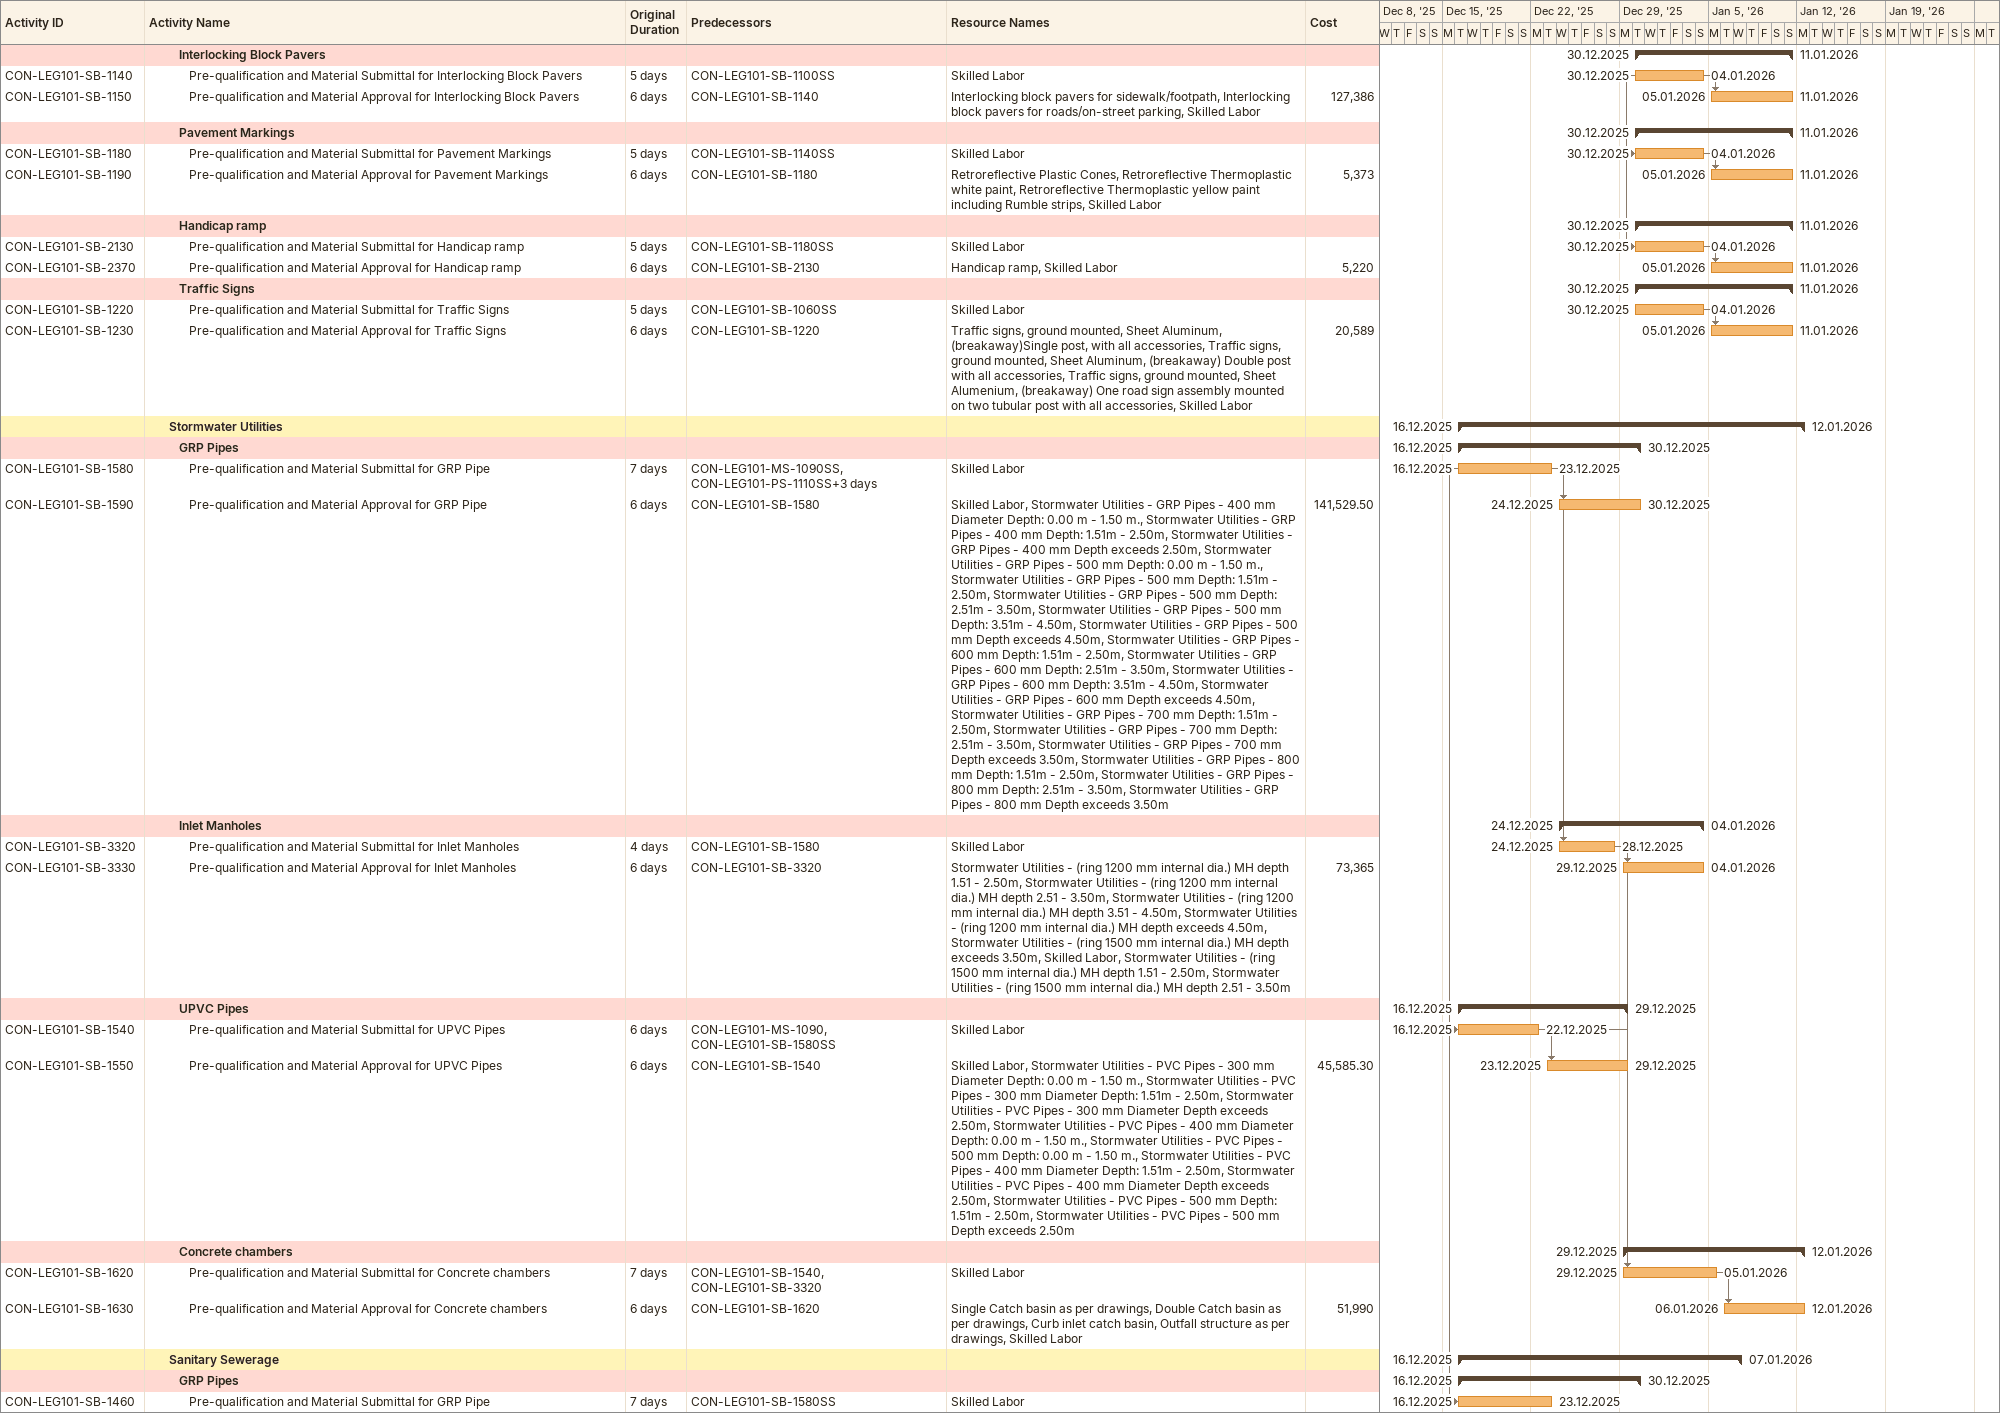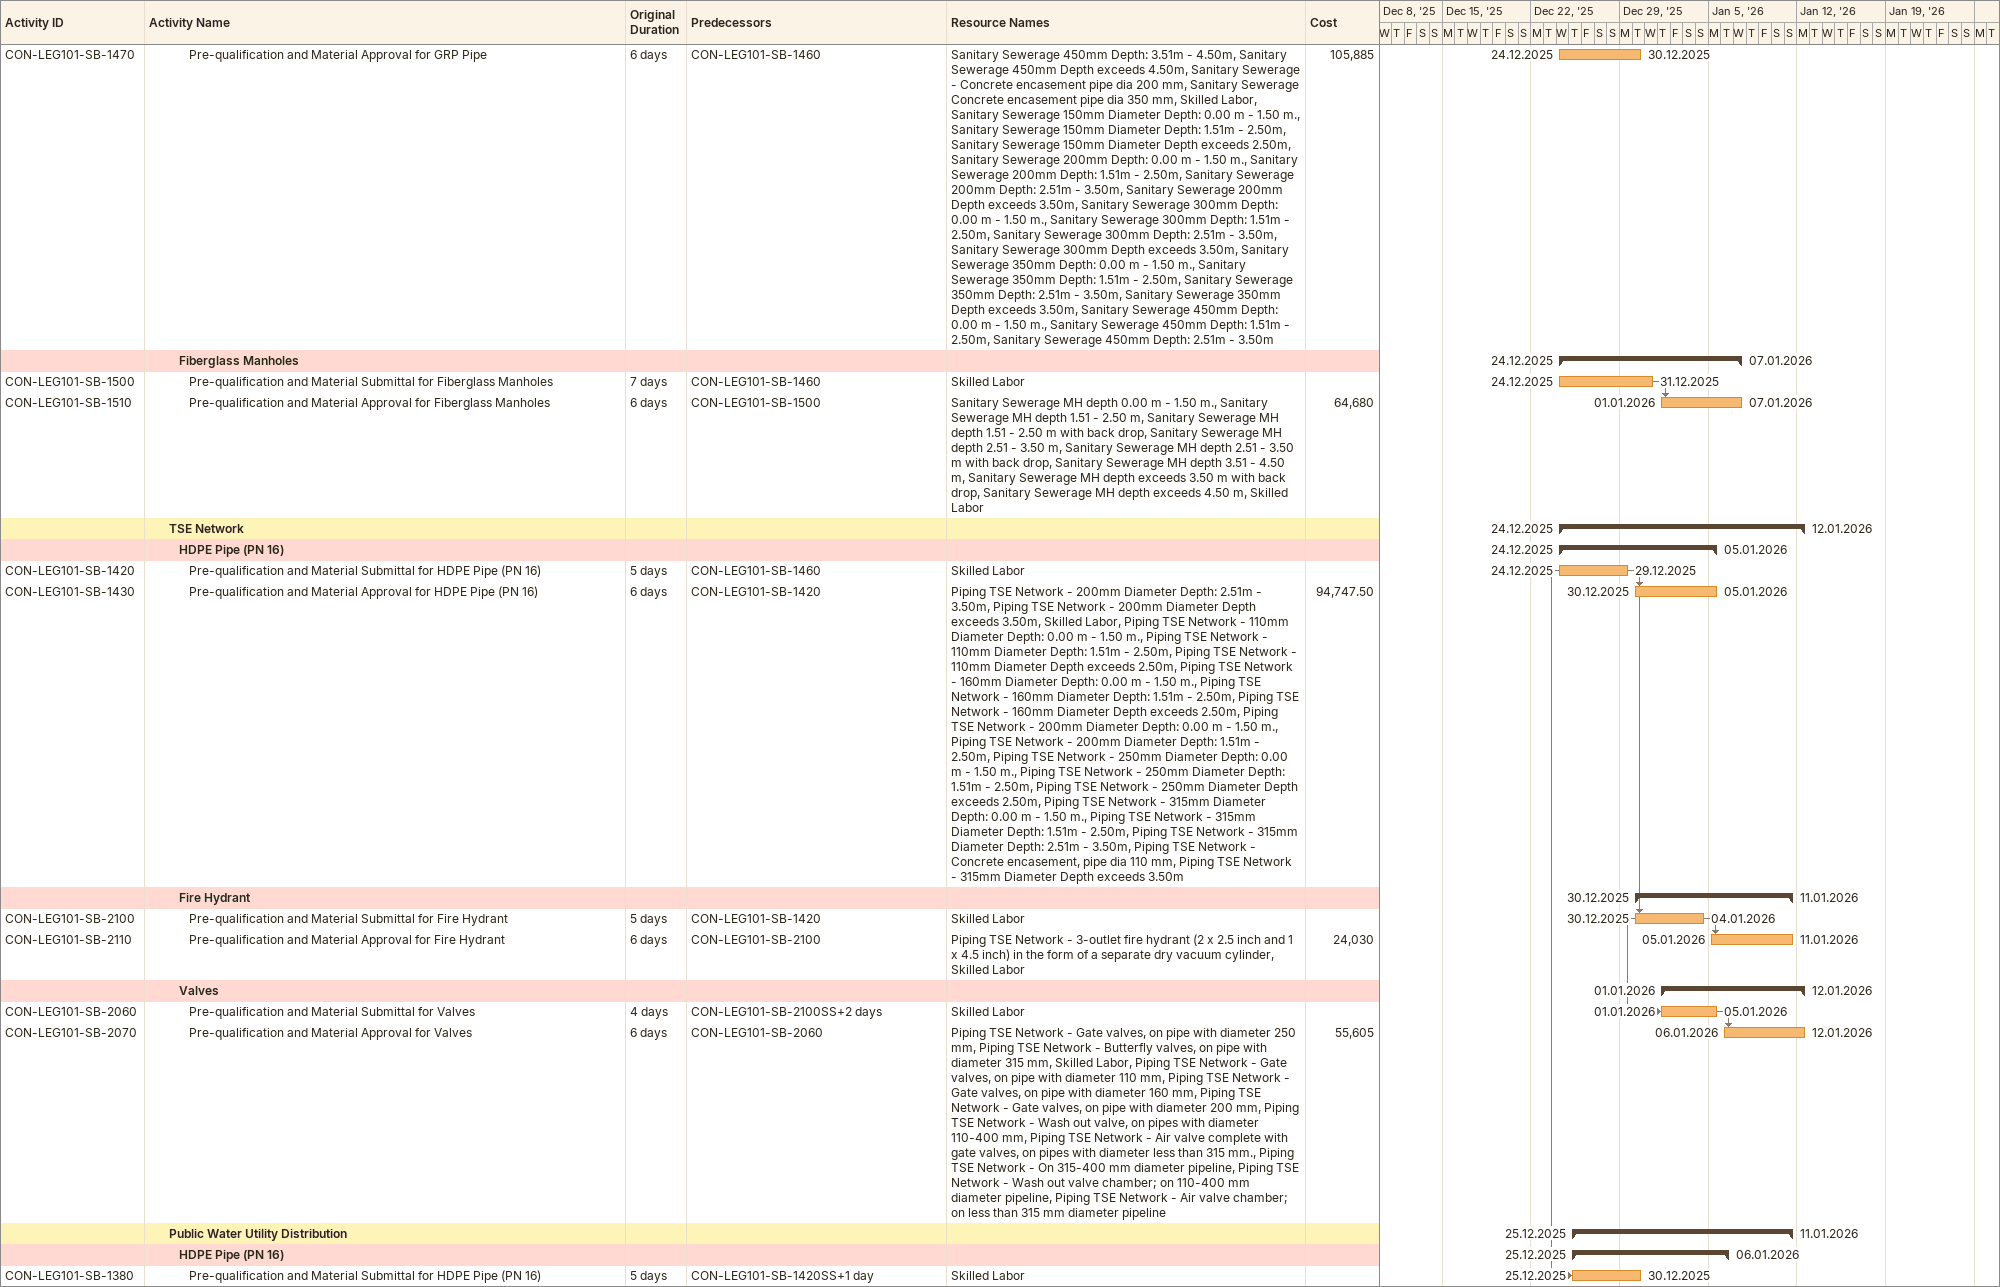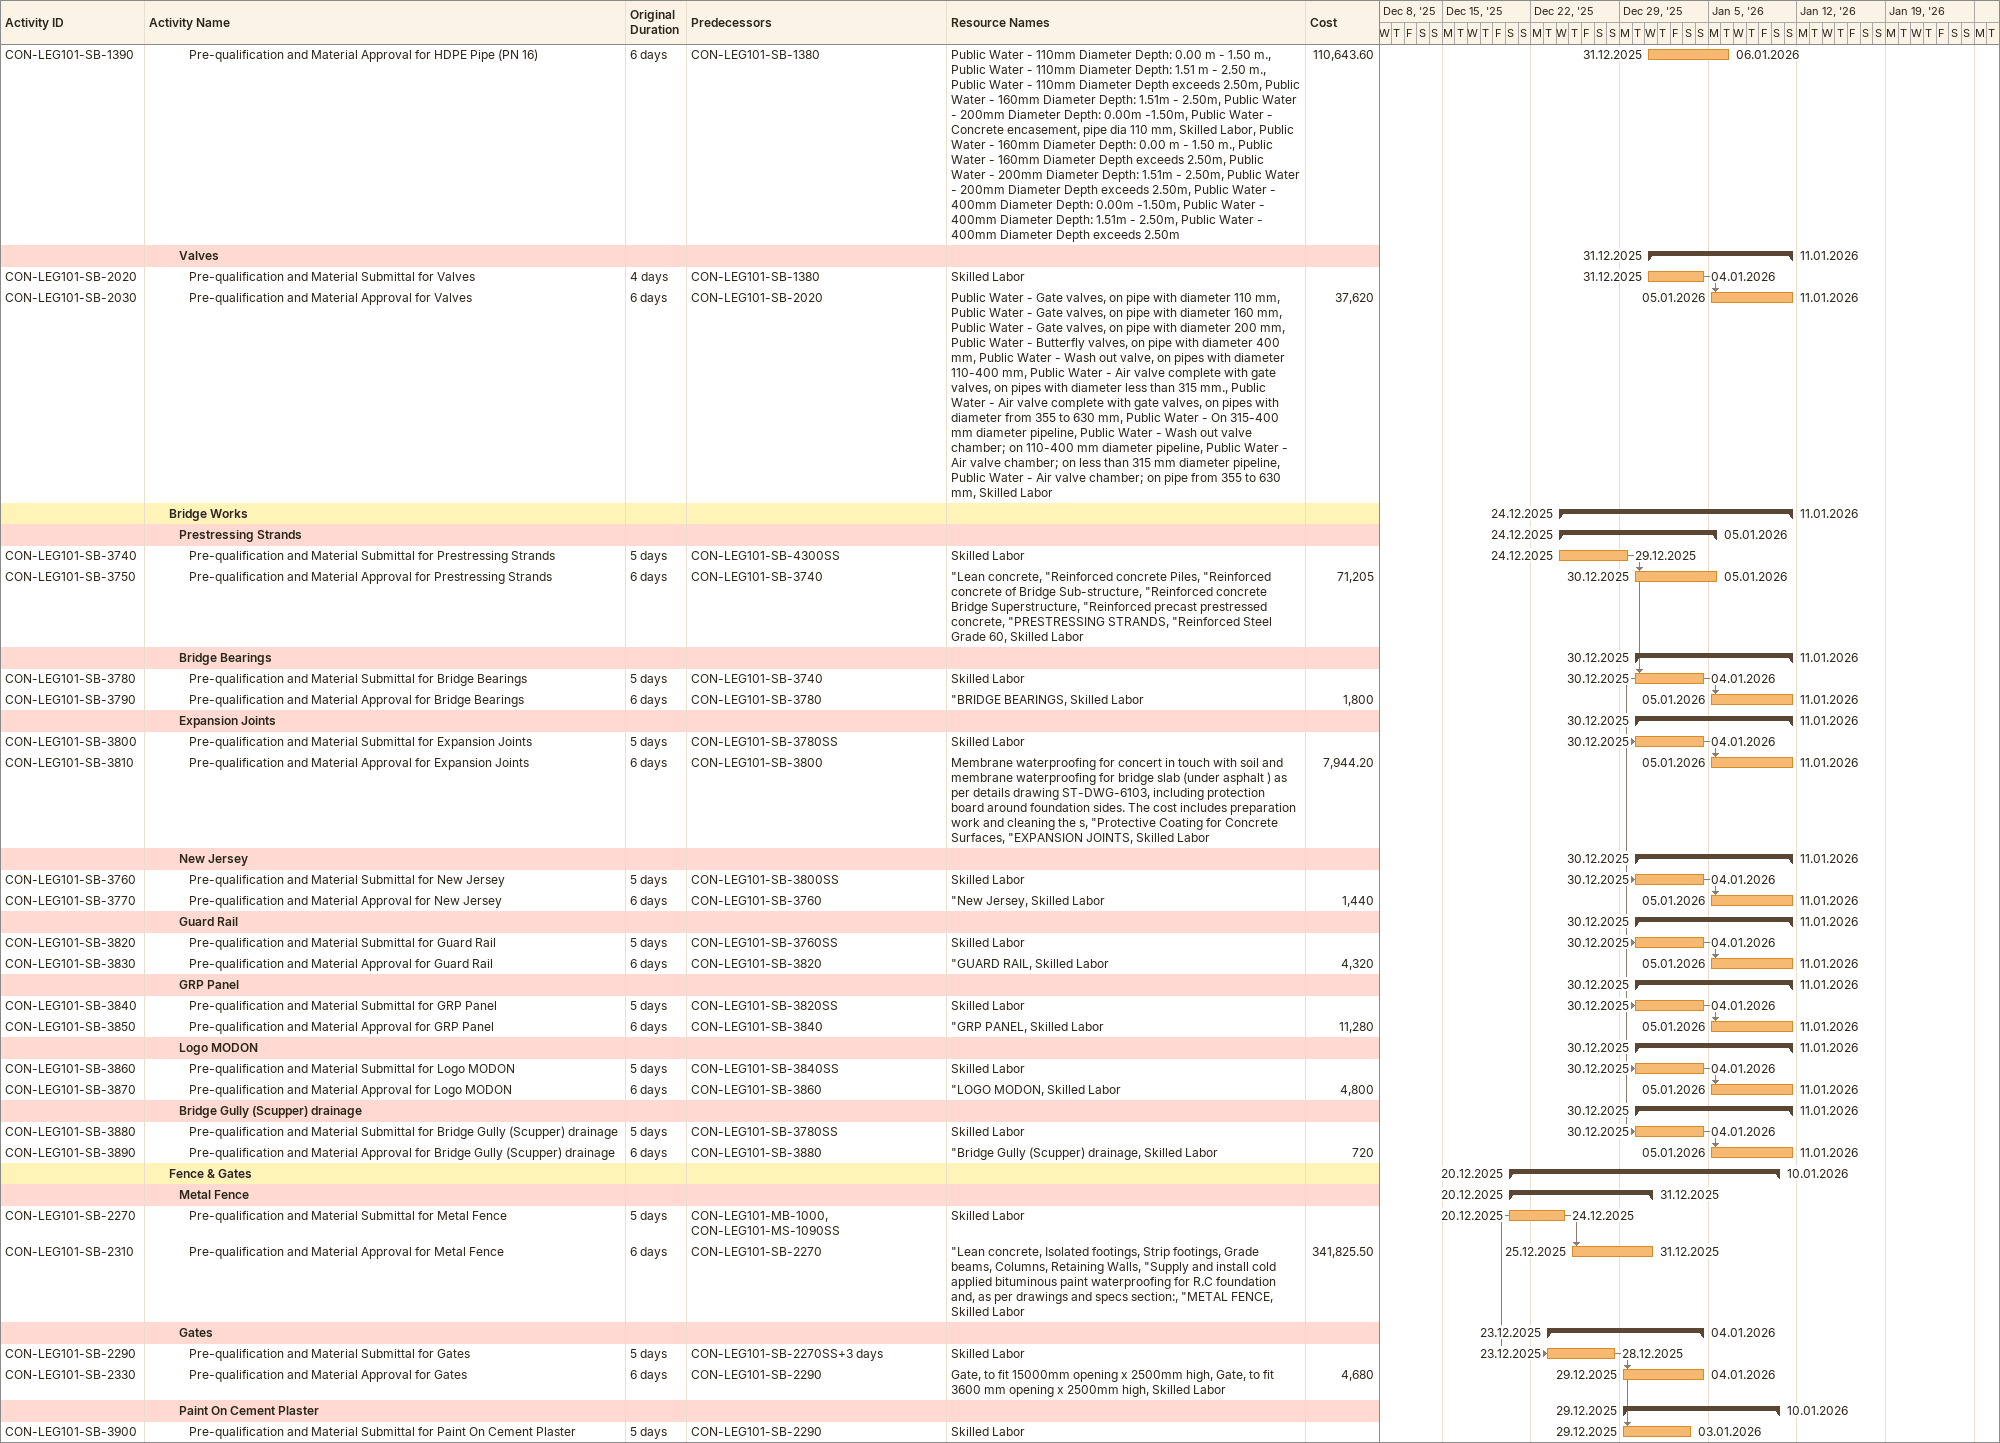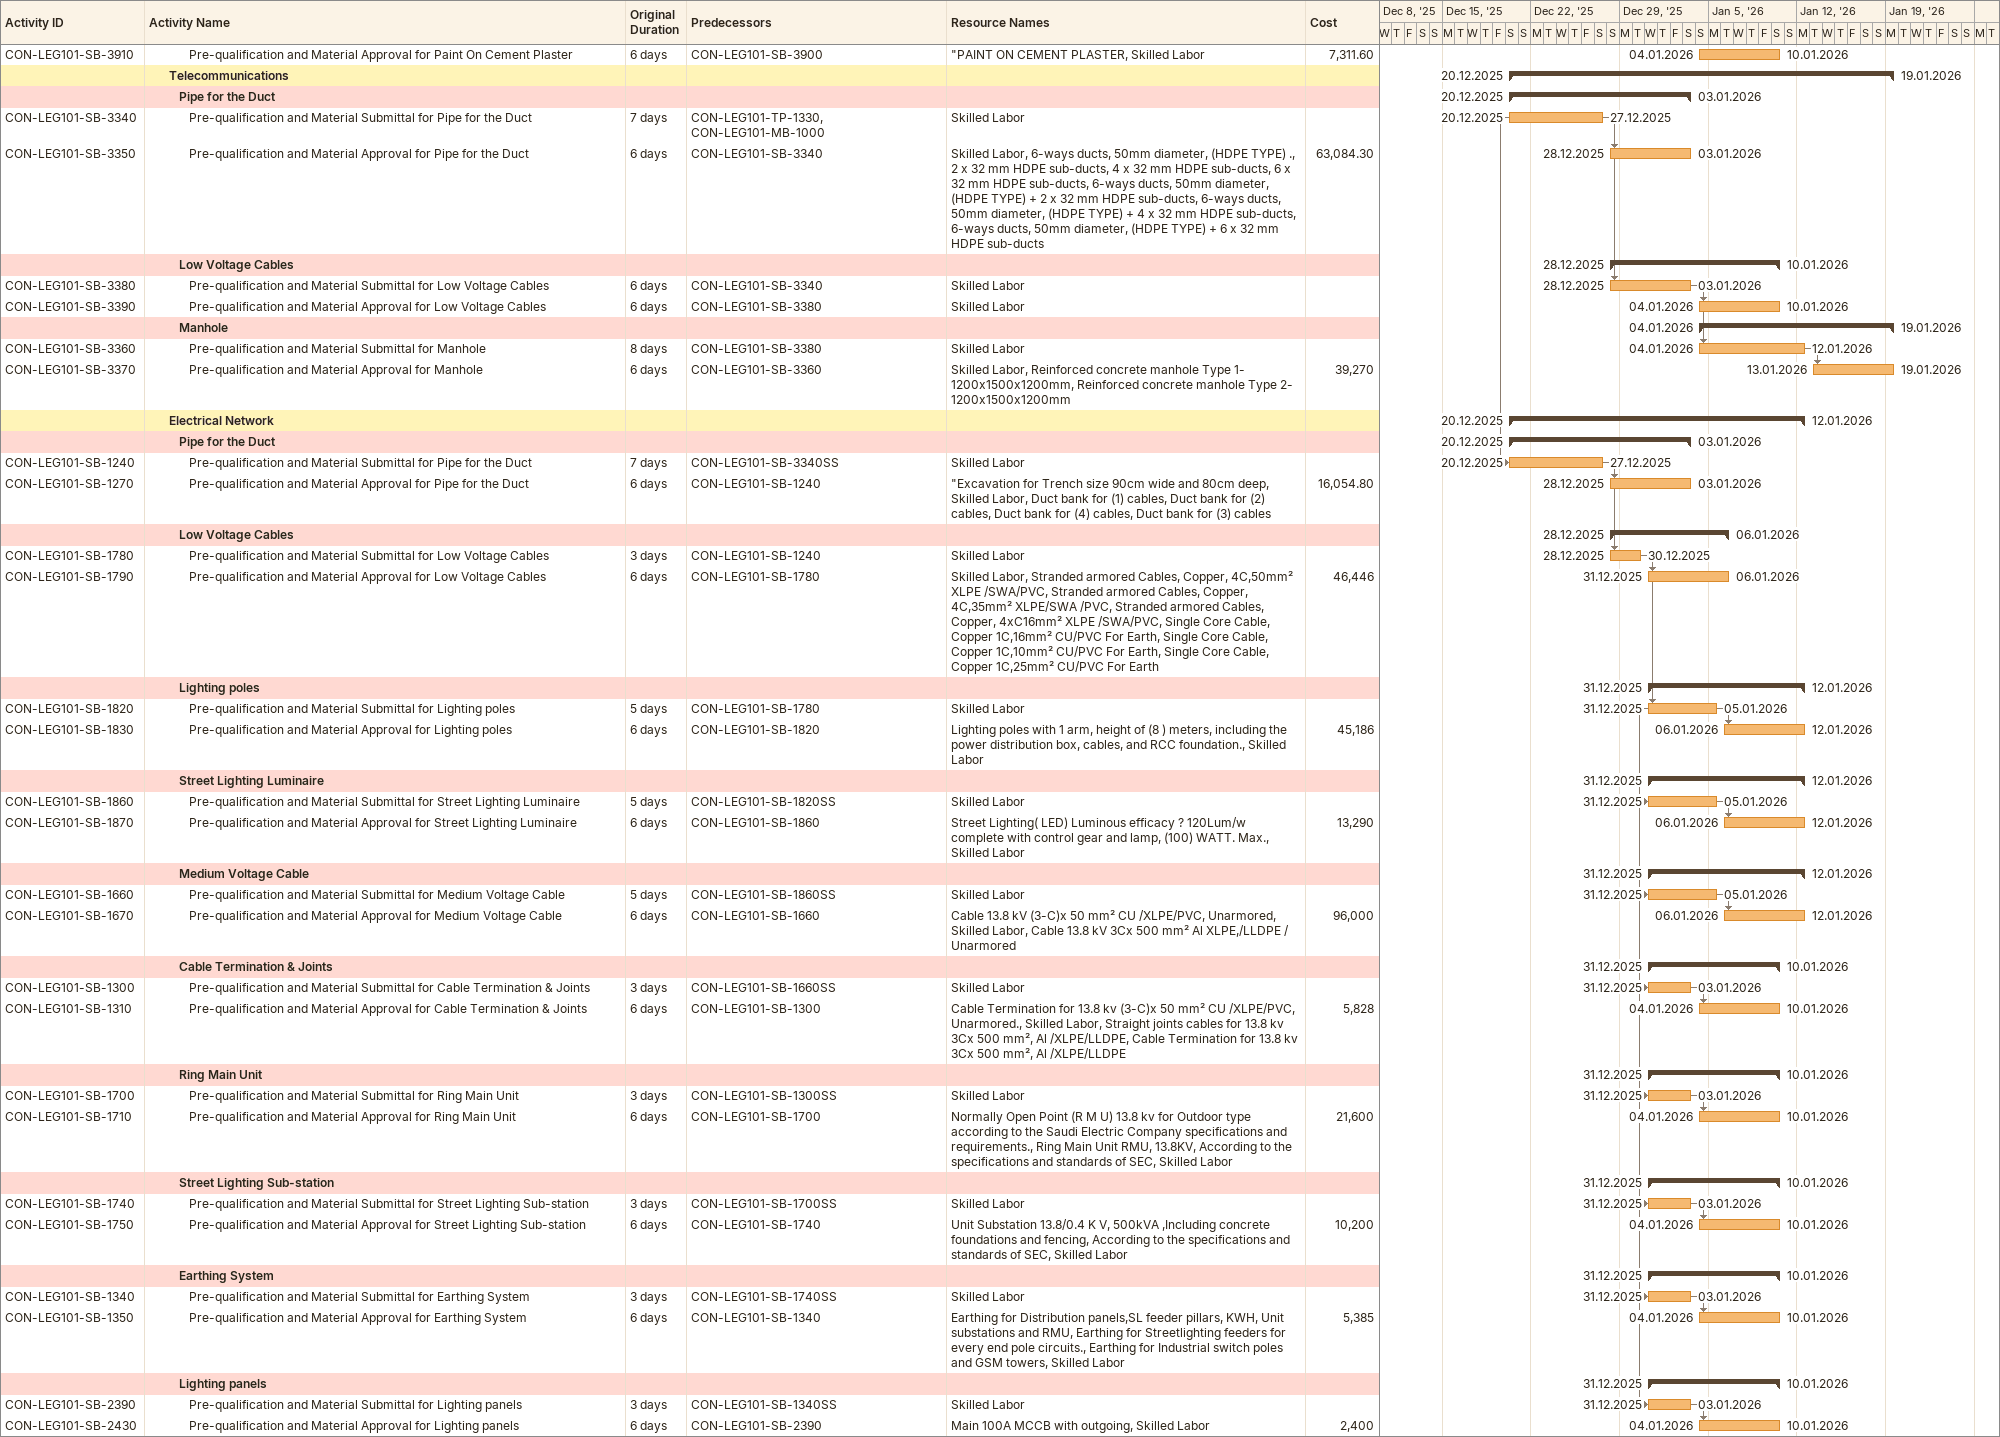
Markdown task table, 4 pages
| ID | Level | Task | Original duration | Start | Finish | Predecessors | Resources | Cost |
|---|---|---|---|---|---|---|---|---|
|  | 4 | **Interlocking Block Pavers** |  | 2025-12-30 | 2026-01-11 |  |  |  |
| CON-LEG101-SB-1140 | 5 | Pre-qualification and Material Submittal for Interlocking Block Pavers | 5d | 2025-12-30 | 2026-01-04 | CON-LEG101-SB-1100SS | Skilled Labor |  |
| CON-LEG101-SB-1150 | 5 | Pre-qualification and Material Approval for Interlocking Block Pavers | 6d | 2026-01-05 | 2026-01-11 | CON-LEG101-SB-1140 | Interlocking block pavers for sidewalk/footpath, Interlocking block pavers for roads/on-street parking, Skilled Labor | 127386 |
|  | 4 | **Pavement Markings** |  | 2025-12-30 | 2026-01-11 |  |  |  |
| CON-LEG101-SB-1180 | 5 | Pre-qualification and Material Submittal for Pavement Markings | 5d | 2025-12-30 | 2026-01-04 | CON-LEG101-SB-1140SS | Skilled Labor |  |
| CON-LEG101-SB-1190 | 5 | Pre-qualification and Material Approval for Pavement Markings | 6d | 2026-01-05 | 2026-01-11 | CON-LEG101-SB-1180 | Retroreflective Plastic Cones, Retroreflective Thermoplastic white paint, Retroreflective Thermoplastic yellow paint including Rumble strips, Skilled Labor | 5373 |
|  | 4 | **Handicap ramp** |  | 2025-12-30 | 2026-01-11 |  |  |  |
| CON-LEG101-SB-2130 | 5 | Pre-qualification and Material Submittal for Handicap ramp | 5d | 2025-12-30 | 2026-01-04 | CON-LEG101-SB-1180SS | Skilled Labor |  |
| CON-LEG101-SB-2370 | 5 | Pre-qualification and Material Approval for Handicap ramp | 6d | 2026-01-05 | 2026-01-11 | CON-LEG101-SB-2130 | Handicap ramp, Skilled Labor | 5220 |
|  | 4 | **Traffic Signs** |  | 2025-12-30 | 2026-01-11 |  |  |  |
| CON-LEG101-SB-1220 | 5 | Pre-qualification and Material Submittal for Traffic Signs | 5d | 2025-12-30 | 2026-01-04 | CON-LEG101-SB-1060SS | Skilled Labor |  |
| CON-LEG101-SB-1230 | 5 | Pre-qualification and Material Approval for Traffic Signs | 6d | 2026-01-05 | 2026-01-11 | CON-LEG101-SB-1220 | Traffic signs, ground mounted, Sheet Aluminum, (breakaway)Single post, with all accessories, Traffic signs, ground mounted, Sheet Aluminum, (breakaway) Double post with all accessories, Traffic signs, ground mounted, Sheet Alumenium, (breakaway) One road sign assembly mounted on two tubular post with all accessories, Skilled Labor | 20589 |
|  | 3 | **Stormwater Utilities** |  | 2025-12-16 | 2026-01-12 |  |  |  |
|  | 4 | **GRP Pipes** |  | 2025-12-16 | 2025-12-30 |  |  |  |
| CON-LEG101-SB-1580 | 5 | Pre-qualification and Material Submittal for GRP Pipe | 7d | 2025-12-16 | 2025-12-23 | CON-LEG101-MS-1090SS, CON-LEG101-PS-1110SS+3d | Skilled Labor |  |
| CON-LEG101-SB-1590 | 5 | Pre-qualification and Material Approval for GRP Pipe | 6d | 2025-12-24 | 2025-12-30 | CON-LEG101-SB-1580 | Skilled Labor, Stormwater Utilities - GRP Pipes - 400 mm Diameter Depth: 0.00 m - 1.50 m., Stormwater Utilities - GRP Pipes - 400 mm Depth: 1.51m - 2.50m, Stormwater Utilities - GRP Pipes - 400 mm Depth exceeds 2.50m, Stormwater Utilities - GRP Pipes - 500 mm Depth: 0.00 m - 1.50 m., Stormwater Utilities - GRP Pipes - 500 mm Depth: 1.51m - 2.50m, Stormwater Utilities - GRP Pipes - 500 mm Depth: 2.51m - 3.50m, Stormwater Utilities - GRP Pipes - 500 mm Depth: 3.51m - 4.50m, Stormwater Utilities - GRP Pipes - 500 mm Depth exceeds 4.50m, Stormwater Utilities - GRP Pipes - 600 mm Depth: 1.51m - 2.50m, Stormwater Utilities - GRP Pipes - 600 mm Depth: 2.51m - 3.50m, Stormwater Utilities - GRP Pipes - 600 mm Depth: 3.51m - 4.50m, Stormwater Utilities - GRP Pipes - 600 mm Depth exceeds 4.50m, Stormwater Utilities - GRP Pipes - 700 mm Depth: 1.51m - 2.50m, Stormwater Utilities - GRP Pipes - 700 mm Depth: 2.51m - 3.50m, Stormwater Utilities - GRP Pipes - 700 mm Depth exceeds 3.50m, Stormwater Utilities - GRP Pipes - 800 mm Depth: 1.51m - 2.50m, Stormwater Utilities - GRP Pipes - 800 mm Depth: 2.51m - 3.50m, Stormwater Utilities - GRP Pipes - 800 mm Depth exceeds 3.50m | 141529.50 |
|  | 4 | **Inlet Manholes** |  | 2025-12-24 | 2026-01-04 |  |  |  |
| CON-LEG101-SB-3320 | 5 | Pre-qualification and Material Submittal for Inlet Manholes | 4d | 2025-12-24 | 2025-12-28 | CON-LEG101-SB-1580 | Skilled Labor |  |
| CON-LEG101-SB-3330 | 5 | Pre-qualification and Material Approval for Inlet Manholes | 6d | 2025-12-29 | 2026-01-04 | CON-LEG101-SB-3320 | Stormwater Utilities - (ring 1200 mm internal dia.) MH depth 1.51 - 2.50m, Stormwater Utilities - (ring 1200 mm internal dia.) MH depth 2.51 - 3.50m, Stormwater Utilities - (ring 1200 mm internal dia.) MH depth 3.51 - 4.50m, Stormwater Utilities - (ring 1200 mm internal dia.) MH depth exceeds 4.50m, Stormwater Utilities - (ring 1500 mm internal dia.) MH depth exceeds 3.50m, Skilled Labor, Stormwater Utilities - (ring 1500 mm internal dia.) MH depth 1.51 - 2.50m, Stormwater Utilities - (ring 1500 mm internal dia.) MH depth 2.51 - 3.50m | 73365 |
|  | 4 | **UPVC Pipes** |  | 2025-12-16 | 2025-12-29 |  |  |  |
| CON-LEG101-SB-1540 | 5 | Pre-qualification and Material Submittal for UPVC Pipes | 6d | 2025-12-16 | 2025-12-22 | CON-LEG101-MS-1090, CON-LEG101-SB-1580SS | Skilled Labor |  |
| CON-LEG101-SB-1550 | 5 | Pre-qualification and Material Approval for UPVC Pipes | 6d | 2025-12-23 | 2025-12-29 | CON-LEG101-SB-1540 | Skilled Labor, Stormwater Utilities - PVC Pipes - 300 mm Diameter Depth: 0.00 m - 1.50 m., Stormwater Utilities - PVC Pipes - 300 mm Diameter Depth: 1.51m - 2.50m, Stormwater Utilities - PVC Pipes - 300 mm Diameter Depth exceeds 2.50m, Stormwater Utilities - PVC Pipes - 400 mm Diameter Depth: 0.00 m - 1.50 m., Stormwater Utilities - PVC Pipes - 500 mm Depth: 0.00 m - 1.50 m., Stormwater Utilities - PVC Pipes - 400 mm Diameter Depth: 1.51m - 2.50m, Stormwater Utilities - PVC Pipes - 400 mm Diameter Depth exceeds 2.50m, Stormwater Utilities - PVC Pipes - 500 mm Depth: 1.51m - 2.50m, Stormwater Utilities - PVC Pipes - 500 mm Depth exceeds 2.50m | 45585.30 |
|  | 4 | **Concrete chambers** |  | 2025-12-29 | 2026-01-12 |  |  |  |
| CON-LEG101-SB-1620 | 5 | Pre-qualification and Material Submittal for Concrete chambers | 7d | 2025-12-29 | 2026-01-05 | CON-LEG101-SB-1540, CON-LEG101-SB-3320 | Skilled Labor |  |
| CON-LEG101-SB-1630 | 5 | Pre-qualification and Material Approval for Concrete chambers | 6d | 2026-01-06 | 2026-01-12 | CON-LEG101-SB-1620 | Single Catch basin as per drawings, Double Catch basin as per drawings, Curb inlet catch basin, Outfall structure as per drawings, Skilled Labor | 51990 |
|  | 3 | **Sanitary Sewerage** |  | 2025-12-16 | 2026-01-07 |  |  |  |
|  | 4 | **GRP Pipes** |  | 2025-12-16 | 2025-12-30 |  |  |  |
| CON-LEG101-SB-1460 | 5 | Pre-qualification and Material Submittal for GRP Pipe | 7d | 2025-12-16 | 2025-12-23 | CON-LEG101-SB-1580SS | Skilled Labor |  |
| CON-LEG101-SB-1470 | 5 | Pre-qualification and Material Approval for GRP Pipe | 6d | 2025-12-24 | 2025-12-30 | CON-LEG101-SB-1460 | Sanitary Sewerage 450mm Depth: 3.51m - 4.50m, Sanitary Sewerage 450mm Depth exceeds 4.50m, Sanitary Sewerage - Concrete encasement pipe dia 200 mm, Sanitary Sewerage Concrete encasement pipe dia 350 mm, Skilled Labor, Sanitary Sewerage 150mm Diameter Depth: 0.00 m - 1.50 m., Sanitary Sewerage 150mm Diameter Depth: 1.51m - 2.50m, Sanitary Sewerage 150mm Diameter Depth exceeds 2.50m, Sanitary Sewerage 200mm Depth: 0.00 m - 1.50 m., Sanitary Sewerage 200mm Depth: 1.51m - 2.50m, Sanitary Sewerage 200mm Depth: 2.51m - 3.50m, Sanitary Sewerage 200mm Depth exceeds 3.50m, Sanitary Sewerage 300mm Depth: 0.00 m - 1.50 m., Sanitary Sewerage 300mm Depth: 1.51m - 2.50m, Sanitary Sewerage 300mm Depth: 2.51m - 3.50m, Sanitary Sewerage 300mm Depth exceeds 3.50m, Sanitary Sewerage 350mm Depth: 0.00 m - 1.50 m., Sanitary Sewerage 350mm Depth: 1.51m - 2.50m, Sanitary Sewerage 350mm Depth: 2.51m - 3.50m, Sanitary Sewerage 350mm Depth exceeds 3.50m, Sanitary Sewerage 450mm Depth: 0.00 m - 1.50 m., Sanitary Sewerage 450mm Depth: 1.51m - 2.50m, Sanitary Sewerage 450mm Depth: 2.51m - 3.50m | 105885 |
|  | 4 | **Fiberglass Manholes** |  | 2025-12-24 | 2026-01-07 |  |  |  |
| CON-LEG101-SB-1500 | 5 | Pre-qualification and Material Submittal for Fiberglass Manholes | 7d | 2025-12-24 | 2025-12-31 | CON-LEG101-SB-1460 | Skilled Labor |  |
| CON-LEG101-SB-1510 | 5 | Pre-qualification and Material Approval for Fiberglass Manholes | 6d | 2026-01-01 | 2026-01-07 | CON-LEG101-SB-1500 | Sanitary Sewerage MH depth 0.00 m - 1.50 m., Sanitary Sewerage MH depth 1.51 - 2.50 m, Sanitary Sewerage MH depth 1.51 - 2.50 m with back drop, Sanitary Sewerage MH depth 2.51 - 3.50 m, Sanitary Sewerage MH depth 2.51 - 3.50 m with back drop, Sanitary Sewerage MH depth 3.51 - 4.50 m, Sanitary Sewerage MH depth exceeds 3.50 m with back drop, Sanitary Sewerage MH depth exceeds 4.50 m, Skilled Labor | 64680 |
|  | 3 | **TSE Network** |  | 2025-12-24 | 2026-01-12 |  |  |  |
|  | 4 | **HDPE Pipe (PN 16)** |  | 2025-12-24 | 2026-01-05 |  |  |  |
| CON-LEG101-SB-1420 | 5 | Pre-qualification and Material Submittal for HDPE Pipe (PN 16) | 5d | 2025-12-24 | 2025-12-29 | CON-LEG101-SB-1460 | Skilled Labor |  |
| CON-LEG101-SB-1430 | 5 | Pre-qualification and Material Approval for HDPE Pipe (PN 16) | 6d | 2025-12-30 | 2026-01-05 | CON-LEG101-SB-1420 | Piping TSE Network - 200mm Diameter Depth: 2.51m - 3.50m, Piping TSE Network - 200mm Diameter Depth exceeds 3.50m, Skilled Labor, Piping TSE Network - 110mm Diameter Depth: 0.00 m - 1.50 m., Piping TSE Network - 110mm Diameter Depth: 1.51m - 2.50m, Piping TSE Network - 110mm Diameter Depth exceeds 2.50m, Piping TSE Network - 160mm Diameter Depth: 0.00 m - 1.50 m., Piping TSE Network - 160mm Diameter Depth: 1.51m - 2.50m, Piping TSE Network - 160mm Diameter Depth exceeds 2.50m, Piping TSE Network - 200mm Diameter Depth: 0.00 m - 1.50 m., Piping TSE Network - 200mm Diameter Depth: 1.51m - 2.50m, Piping TSE Network - 250mm Diameter Depth: 0.00 m - 1.50 m., Piping TSE Network - 250mm Diameter Depth: 1.51m - 2.50m, Piping TSE Network - 250mm Diameter Depth exceeds 2.50m, Piping TSE Network - 315mm Diameter Depth: 0.00 m - 1.50 m., Piping TSE Network - 315mm Diameter Depth: 1.51m - 2.50m, Piping TSE Network - 315mm Diameter Depth: 2.51m - 3.50m, Piping TSE Network - Concrete encasement, pipe dia 110 mm, Piping TSE Network - 315mm Diameter Depth exceeds 3.50m | 94747.50 |
|  | 4 | **Fire Hydrant** |  | 2025-12-30 | 2026-01-11 |  |  |  |
| CON-LEG101-SB-2100 | 5 | Pre-qualification and Material Submittal for Fire Hydrant | 5d | 2025-12-30 | 2026-01-04 | CON-LEG101-SB-1420 | Skilled Labor |  |
| CON-LEG101-SB-2110 | 5 | Pre-qualification and Material Approval for Fire Hydrant | 6d | 2026-01-05 | 2026-01-11 | CON-LEG101-SB-2100 | Piping TSE Network - 3-outlet fire hydrant (2 x 2.5 inch and 1 x 4.5 inch) in the form of a separate dry vacuum cylinder, Skilled Labor | 24030 |
|  | 4 | **Valves** |  | 2026-01-01 | 2026-01-12 |  |  |  |
| CON-LEG101-SB-2060 | 5 | Pre-qualification and Material Submittal for Valves | 4d | 2026-01-01 | 2026-01-05 | CON-LEG101-SB-2100SS+2d | Skilled Labor |  |
| CON-LEG101-SB-2070 | 5 | Pre-qualification and Material Approval for Valves | 6d | 2026-01-06 | 2026-01-12 | CON-LEG101-SB-2060 | Piping TSE Network - Gate valves, on pipe with diameter 250 mm, Piping TSE Network - Butterfly valves, on pipe with diameter 315 mm, Skilled Labor, Piping TSE Network - Gate valves, on pipe with diameter 110 mm, Piping TSE Network - Gate valves, on pipe with diameter 160 mm, Piping TSE Network - Gate valves, on pipe with diameter 200 mm, Piping TSE Network - Wash out valve, on pipes with diameter 110-400 mm, Piping TSE Network - Air valve complete with gate valves, on pipes with diameter less than 315 mm., Piping TSE Network - On 315-400 mm diameter pipeline, Piping TSE Network - Wash out valve chamber; on 110-400 mm diameter pipeline, Piping TSE Network - Air valve chamber; on less than 315 mm diameter pipeline | 55605 |
|  | 3 | **Public Water Utility Distribution** |  | 2025-12-25 | 2026-01-11 |  |  |  |
|  | 4 | **HDPE Pipe (PN 16)** |  | 2025-12-25 | 2026-01-06 |  |  |  |
| CON-LEG101-SB-1380 | 5 | Pre-qualification and Material Submittal for HDPE Pipe (PN 16) | 5d | 2025-12-25 | 2025-12-30 | CON-LEG101-SB-1420SS+1d | Skilled Labor |  |
| CON-LEG101-SB-1390 | 5 | Pre-qualification and Material Approval for HDPE Pipe (PN 16) | 6d | 2025-12-31 | 2026-01-06 | CON-LEG101-SB-1380 | Public Water - 110mm Diameter Depth: 0.00 m - 1.50 m., Public Water - 110mm Diameter Depth: 1.51 m - 2.50 m., Public Water - 110mm Diameter Depth exceeds 2.50m, Public Water - 160mm Diameter Depth: 1.51m - 2.50m, Public Water - 200mm Diameter Depth: 0.00m -1.50m, Public Water - Concrete encasement, pipe dia 110 mm, Skilled Labor, Public Water - 160mm Diameter Depth: 0.00 m - 1.50 m., Public Water - 160mm Diameter Depth exceeds 2.50m, Public Water - 200mm Diameter Depth: 1.51m - 2.50m, Public Water - 200mm Diameter Depth exceeds 2.50m, Public Water - 400mm Diameter Depth: 0.00m -1.50m, Public Water - 400mm Diameter Depth: 1.51m - 2.50m, Public Water - 400mm Diameter Depth exceeds 2.50m | 110643.60 |
|  | 4 | **Valves** |  | 2025-12-31 | 2026-01-11 |  |  |  |
| CON-LEG101-SB-2020 | 5 | Pre-qualification and Material Submittal for Valves | 4d | 2025-12-31 | 2026-01-04 | CON-LEG101-SB-1380 | Skilled Labor |  |
| CON-LEG101-SB-2030 | 5 | Pre-qualification and Material Approval for Valves | 6d | 2026-01-05 | 2026-01-11 | CON-LEG101-SB-2020 | Public Water - Gate valves, on pipe with diameter 110 mm, Public Water - Gate valves, on pipe with diameter 160 mm, Public Water - Gate valves, on pipe with diameter 200 mm, Public Water - Butterfly valves, on pipe with diameter 400 mm, Public Water - Wash out valve, on pipes with diameter 110-400 mm, Public Water - Air valve complete with gate valves, on pipes with diameter less than 315 mm., Public Water - Air valve complete with gate valves, on pipes with diameter from 355 to 630 mm, Public Water - On 315-400 mm diameter pipeline, Public Water - Wash out valve chamber; on 110-400 mm diameter pipeline, Public Water - Air valve chamber; on less than 315 mm diameter pipeline, Public Water - Air valve chamber; on pipe from 355 to 630 mm, Skilled Labor | 37620 |
|  | 3 | **Bridge Works** |  | 2025-12-24 | 2026-01-11 |  |  |  |
|  | 4 | **Prestressing Strands** |  | 2025-12-24 | 2026-01-05 |  |  |  |
| CON-LEG101-SB-3740 | 5 | Pre-qualification and Material Submittal for Prestressing Strands | 5d | 2025-12-24 | 2025-12-29 | CON-LEG101-SB-4300SS | Skilled Labor |  |
| CON-LEG101-SB-3750 | 5 | Pre-qualification and Material Approval for Prestressing Strands | 6d | 2025-12-30 | 2026-01-05 | CON-LEG101-SB-3740 | "Lean concrete, "Reinforced concrete Piles, "Reinforced concrete of Bridge Sub-structure, "Reinforced concrete Bridge Superstructure, "Reinforced precast prestressed concrete, "PRESTRESSING STRANDS, "Reinforced Steel Grade 60, Skilled Labor | 71205 |
|  | 4 | **Bridge Bearings** |  | 2025-12-30 | 2026-01-11 |  |  |  |
| CON-LEG101-SB-3780 | 5 | Pre-qualification and Material Submittal for Bridge Bearings | 5d | 2025-12-30 | 2026-01-04 | CON-LEG101-SB-3740 | Skilled Labor |  |
| CON-LEG101-SB-3790 | 5 | Pre-qualification and Material Approval for Bridge Bearings | 6d | 2026-01-05 | 2026-01-11 | CON-LEG101-SB-3780 | "BRIDGE BEARINGS, Skilled Labor | 1800 |
|  | 4 | **Expansion Joints** |  | 2025-12-30 | 2026-01-11 |  |  |  |
| CON-LEG101-SB-3800 | 5 | Pre-qualification and Material Submittal for Expansion Joints | 5d | 2025-12-30 | 2026-01-04 | CON-LEG101-SB-3780SS | Skilled Labor |  |
| CON-LEG101-SB-3810 | 5 | Pre-qualification and Material Approval for Expansion Joints | 6d | 2026-01-05 | 2026-01-11 | CON-LEG101-SB-3800 | Membrane waterproofing for concert in touch with soil and membrane waterproofing for bridge slab (under asphalt ) as per details drawing ST-DWG-6103, including protection board around foundation sides. The cost includes preparation work and cleaning the s, "Protective Coating for Concrete Surfaces, "EXPANSION JOINTS, Skilled Labor | 7944.20 |
|  | 4 | **New Jersey** |  | 2025-12-30 | 2026-01-11 |  |  |  |
| CON-LEG101-SB-3760 | 5 | Pre-qualification and Material Submittal for New Jersey | 5d | 2025-12-30 | 2026-01-04 | CON-LEG101-SB-3800SS | Skilled Labor |  |
| CON-LEG101-SB-3770 | 5 | Pre-qualification and Material Approval for New Jersey | 6d | 2026-01-05 | 2026-01-11 | CON-LEG101-SB-3760 | "New Jersey, Skilled Labor | 1440 |
|  | 4 | **Guard Rail** |  | 2025-12-30 | 2026-01-11 |  |  |  |
| CON-LEG101-SB-3820 | 5 | Pre-qualification and Material Submittal for Guard Rail | 5d | 2025-12-30 | 2026-01-04 | CON-LEG101-SB-3760SS | Skilled Labor |  |
| CON-LEG101-SB-3830 | 5 | Pre-qualification and Material Approval for Guard Rail | 6d | 2026-01-05 | 2026-01-11 | CON-LEG101-SB-3820 | "GUARD RAIL, Skilled Labor | 4320 |
|  | 4 | **GRP Panel** |  | 2025-12-30 | 2026-01-11 |  |  |  |
| CON-LEG101-SB-3840 | 5 | Pre-qualification and Material Submittal for GRP Panel | 5d | 2025-12-30 | 2026-01-04 | CON-LEG101-SB-3820SS | Skilled Labor |  |
| CON-LEG101-SB-3850 | 5 | Pre-qualification and Material Approval for GRP Panel | 6d | 2026-01-05 | 2026-01-11 | CON-LEG101-SB-3840 | "GRP PANEL, Skilled Labor | 11280 |
|  | 4 | **Logo MODON** |  | 2025-12-30 | 2026-01-11 |  |  |  |
| CON-LEG101-SB-3860 | 5 | Pre-qualification and Material Submittal for Logo MODON | 5d | 2025-12-30 | 2026-01-04 | CON-LEG101-SB-3840SS | Skilled Labor |  |
| CON-LEG101-SB-3870 | 5 | Pre-qualification and Material Approval for Logo MODON | 6d | 2026-01-05 | 2026-01-11 | CON-LEG101-SB-3860 | "LOGO MODON, Skilled Labor | 4800 |
|  | 4 | **Bridge Gully (Scupper) drainage** |  | 2025-12-30 | 2026-01-11 |  |  |  |
| CON-LEG101-SB-3880 | 5 | Pre-qualification and Material Submittal for Bridge Gully (Scupper) drainage | 5d | 2025-12-30 | 2026-01-04 | CON-LEG101-SB-3780SS | Skilled Labor |  |
| CON-LEG101-SB-3890 | 5 | Pre-qualification and Material Approval for Bridge Gully (Scupper) drainage | 6d | 2026-01-05 | 2026-01-11 | CON-LEG101-SB-3880 | "Bridge Gully (Scupper) drainage, Skilled Labor | 720 |
|  | 3 | **Fence & Gates** |  | 2025-12-20 | 2026-01-10 |  |  |  |
|  | 4 | **Metal Fence** |  | 2025-12-20 | 2025-12-31 |  |  |  |
| CON-LEG101-SB-2270 | 5 | Pre-qualification and Material Submittal for Metal Fence | 5d | 2025-12-20 | 2025-12-24 | CON-LEG101-MB-1000, CON-LEG101-MS-1090SS | Skilled Labor |  |
| CON-LEG101-SB-2310 | 5 | Pre-qualification and Material Approval for Metal Fence | 6d | 2025-12-25 | 2025-12-31 | CON-LEG101-SB-2270 | "Lean concrete, Isolated footings, Strip footings, Grade beams, Columns, Retaining Walls, "Supply and install cold applied bituminous paint waterproofing for R.C foundation and, as per drawings and specs section:, "METAL FENCE, Skilled Labor | 341825.50 |
|  | 4 | **Gates** |  | 2025-12-23 | 2026-01-04 |  |  |  |
| CON-LEG101-SB-2290 | 5 | Pre-qualification and Material Submittal for Gates | 5d | 2025-12-23 | 2025-12-28 | CON-LEG101-SB-2270SS+3d | Skilled Labor |  |
| CON-LEG101-SB-2330 | 5 | Pre-qualification and Material Approval for Gates | 6d | 2025-12-29 | 2026-01-04 | CON-LEG101-SB-2290 | Gate, to fit 15000mm opening x 2500mm high, Gate, to fit 3600 mm opening x 2500mm high, Skilled Labor | 4680 |
|  | 4 | **Paint On Cement Plaster** |  | 2025-12-29 | 2026-01-10 |  |  |  |
| CON-LEG101-SB-3900 | 5 | Pre-qualification and Material Submittal for Paint On Cement Plaster | 5d | 2025-12-29 | 2026-01-03 | CON-LEG101-SB-2290 | Skilled Labor |  |
| CON-LEG101-SB-3910 | 5 | Pre-qualification and Material Approval for Paint On Cement Plaster | 6d | 2026-01-04 | 2026-01-10 | CON-LEG101-SB-3900 | "PAINT ON CEMENT PLASTER, Skilled Labor | 7311.60 |
|  | 3 | **Telecommunications** |  | 2025-12-20 | 2026-01-19 |  |  |  |
|  | 4 | **Pipe for the Duct** |  | 2025-12-20 | 2026-01-03 |  |  |  |
| CON-LEG101-SB-3340 | 5 | Pre-qualification and Material Submittal for Pipe for the Duct | 7d | 2025-12-20 | 2025-12-27 | CON-LEG101-TP-1330, CON-LEG101-MB-1000 | Skilled Labor |  |
| CON-LEG101-SB-3350 | 5 | Pre-qualification and Material Approval for Pipe for the Duct | 6d | 2025-12-28 | 2026-01-03 | CON-LEG101-SB-3340 | Skilled Labor, 6-ways ducts, 50mm diameter, (HDPE TYPE) ., 2 x 32 mm HDPE sub-ducts, 4 x 32 mm HDPE sub-ducts, 6 x 32 mm HDPE sub-ducts, 6-ways ducts, 50mm diameter, (HDPE TYPE) + 2 x 32 mm HDPE sub-ducts, 6-ways ducts, 50mm diameter, (HDPE TYPE) + 4 x 32 mm HDPE sub-ducts, 6-ways ducts, 50mm diameter, (HDPE TYPE) + 6 x 32 mm HDPE sub-ducts | 63084.30 |
|  | 4 | **Low Voltage Cables** |  | 2025-12-28 | 2026-01-10 |  |  |  |
| CON-LEG101-SB-3380 | 5 | Pre-qualification and Material Submittal for Low Voltage Cables | 6d | 2025-12-28 | 2026-01-03 | CON-LEG101-SB-3340 | Skilled Labor |  |
| CON-LEG101-SB-3390 | 5 | Pre-qualification and Material Approval for Low Voltage Cables | 6d | 2026-01-04 | 2026-01-10 | CON-LEG101-SB-3380 | Skilled Labor |  |
|  | 4 | **Manhole** |  | 2026-01-04 | 2026-01-19 |  |  |  |
| CON-LEG101-SB-3360 | 5 | Pre-qualification and Material Submittal for Manhole | 8d | 2026-01-04 | 2026-01-12 | CON-LEG101-SB-3380 | Skilled Labor |  |
| CON-LEG101-SB-3370 | 5 | Pre-qualification and Material Approval for Manhole | 6d | 2026-01-13 | 2026-01-19 | CON-LEG101-SB-3360 | Skilled Labor, Reinforced concrete manhole Type 1- 1200x1500x1200mm, Reinforced concrete manhole Type 2- 1200x1500x1200mm | 39270 |
|  | 3 | **Electrical Network** |  | 2025-12-20 | 2026-01-12 |  |  |  |
|  | 4 | **Pipe for the Duct** |  | 2025-12-20 | 2026-01-03 |  |  |  |
| CON-LEG101-SB-1240 | 5 | Pre-qualification and Material Submittal for Pipe for the Duct | 7d | 2025-12-20 | 2025-12-27 | CON-LEG101-SB-3340SS | Skilled Labor |  |
| CON-LEG101-SB-1270 | 5 | Pre-qualification and Material Approval for Pipe for the Duct | 6d | 2025-12-28 | 2026-01-03 | CON-LEG101-SB-1240 | "Excavation for Trench size 90cm wide and 80cm deep, Skilled Labor, Duct bank for (1) cables, Duct bank for (2) cables, Duct bank for (4) cables, Duct bank for (3) cables | 16054.80 |
|  | 4 | **Low Voltage Cables** |  | 2025-12-28 | 2026-01-06 |  |  |  |
| CON-LEG101-SB-1780 | 5 | Pre-qualification and Material Submittal for Low Voltage Cables | 3d | 2025-12-28 | 2025-12-30 | CON-LEG101-SB-1240 | Skilled Labor |  |
| CON-LEG101-SB-1790 | 5 | Pre-qualification and Material Approval for Low Voltage Cables | 6d | 2025-12-31 | 2026-01-06 | CON-LEG101-SB-1780 | Skilled Labor, Stranded armored Cables, Copper, 4C,50mm² XLPE /SWA/PVC, Stranded armored Cables, Copper, 4C,35mm² XLPE/SWA /PVC, Stranded armored Cables, Copper, 4xC16mm² XLPE /SWA/PVC, Single Core Cable, Copper 1C,16mm² CU/PVC For Earth, Single Core Cable, Copper 1C,10mm² CU/PVC For Earth, Single Core Cable, Copper 1C,25mm² CU/PVC For Earth | 46446 |
|  | 4 | **Lighting poles** |  | 2025-12-31 | 2026-01-12 |  |  |  |
| CON-LEG101-SB-1820 | 5 | Pre-qualification and Material Submittal for Lighting poles | 5d | 2025-12-31 | 2026-01-05 | CON-LEG101-SB-1780 | Skilled Labor |  |
| CON-LEG101-SB-1830 | 5 | Pre-qualification and Material Approval for Lighting poles | 6d | 2026-01-06 | 2026-01-12 | CON-LEG101-SB-1820 | Lighting poles with 1 arm, height of (8 ) meters, including the power distribution box, cables, and RCC foundation., Skilled Labor | 45186 |
|  | 4 | **Street Lighting Luminaire** |  | 2025-12-31 | 2026-01-12 |  |  |  |
| CON-LEG101-SB-1860 | 5 | Pre-qualification and Material Submittal for Street Lighting Luminaire | 5d | 2025-12-31 | 2026-01-05 | CON-LEG101-SB-1820SS | Skilled Labor |  |
| CON-LEG101-SB-1870 | 5 | Pre-qualification and Material Approval for Street Lighting Luminaire | 6d | 2026-01-06 | 2026-01-12 | CON-LEG101-SB-1860 | Street Lighting( LED) Luminous efficacy ? 120Lum/w complete with control gear and lamp, (100) WATT. Max., Skilled Labor | 13290 |
|  | 4 | **Medium Voltage Cable** |  | 2025-12-31 | 2026-01-12 |  |  |  |
| CON-LEG101-SB-1660 | 5 | Pre-qualification and Material Submittal for Medium Voltage Cable | 5d | 2025-12-31 | 2026-01-05 | CON-LEG101-SB-1860SS | Skilled Labor |  |
| CON-LEG101-SB-1670 | 5 | Pre-qualification and Material Approval for Medium Voltage Cable | 6d | 2026-01-06 | 2026-01-12 | CON-LEG101-SB-1660 | Cable 13.8 kV (3-C)x 50 mm² CU /XLPE/PVC, Unarmored, Skilled Labor, Cable 13.8 kV 3Cx 500 mm² Al XLPE,/LLDPE / Unarmored | 96000 |
|  | 4 | **Cable Termination & Joints** |  | 2025-12-31 | 2026-01-10 |  |  |  |
| CON-LEG101-SB-1300 | 5 | Pre-qualification and Material Submittal for Cable Termination & Joints | 3d | 2025-12-31 | 2026-01-03 | CON-LEG101-SB-1660SS | Skilled Labor |  |
| CON-LEG101-SB-1310 | 5 | Pre-qualification and Material Approval for Cable Termination & Joints | 6d | 2026-01-04 | 2026-01-10 | CON-LEG101-SB-1300 | Cable Termination for 13.8 kv (3-C)x 50 mm² CU /XLPE/PVC, Unarmored., Skilled Labor, Straight joints cables for 13.8 kv 3Cx 500 mm², Al /XLPE/LLDPE, Cable Termination for 13.8 kv 3Cx 500 mm², Al /XLPE/LLDPE | 5828 |
|  | 4 | **Ring Main Unit** |  | 2025-12-31 | 2026-01-10 |  |  |  |
| CON-LEG101-SB-1700 | 5 | Pre-qualification and Material Submittal for Ring Main Unit | 3d | 2025-12-31 | 2026-01-03 | CON-LEG101-SB-1300SS | Skilled Labor |  |
| CON-LEG101-SB-1710 | 5 | Pre-qualification and Material Approval for Ring Main Unit | 6d | 2026-01-04 | 2026-01-10 | CON-LEG101-SB-1700 | Normally Open Point (R M U) 13.8 kv for Outdoor type according to the Saudi Electric Company specifications and requirements., Ring Main Unit RMU, 13.8KV, According to the specifications and standards of SEC, Skilled Labor | 21600 |
|  | 4 | **Street Lighting Sub-station** |  | 2025-12-31 | 2026-01-10 |  |  |  |
| CON-LEG101-SB-1740 | 5 | Pre-qualification and Material Submittal for Street Lighting Sub-station | 3d | 2025-12-31 | 2026-01-03 | CON-LEG101-SB-1700SS | Skilled Labor |  |
| CON-LEG101-SB-1750 | 5 | Pre-qualification and Material Approval for Street Lighting Sub-station | 6d | 2026-01-04 | 2026-01-10 | CON-LEG101-SB-1740 | Unit Substation 13.8/0.4 K V, 500kVA ,Including concrete foundations and fencing, According to the specifications and standards of SEC, Skilled Labor | 10200 |
|  | 4 | **Earthing System** |  | 2025-12-31 | 2026-01-10 |  |  |  |
| CON-LEG101-SB-1340 | 5 | Pre-qualification and Material Submittal for Earthing System | 3d | 2025-12-31 | 2026-01-03 | CON-LEG101-SB-1740SS | Skilled Labor |  |
| CON-LEG101-SB-1350 | 5 | Pre-qualification and Material Approval for Earthing System | 6d | 2026-01-04 | 2026-01-10 | CON-LEG101-SB-1340 | Earthing for Distribution panels,SL feeder pillars, KWH, Unit substations and RMU, Earthing for Streetlighting feeders for every end pole circuits., Earthing for Industrial switch poles and GSM towers, Skilled Labor | 5385 |
|  | 4 | **Lighting panels** |  | 2025-12-31 | 2026-01-10 |  |  |  |
| CON-LEG101-SB-2390 | 5 | Pre-qualification and Material Submittal for Lighting panels | 3d | 2025-12-31 | 2026-01-03 | CON-LEG101-SB-1340SS | Skilled Labor |  |
| CON-LEG101-SB-2430 | 5 | Pre-qualification and Material Approval for Lighting panels | 6d | 2026-01-04 | 2026-01-10 | CON-LEG101-SB-2390 | Main 100A MCCB with outgoing, Skilled Labor | 2400 |
